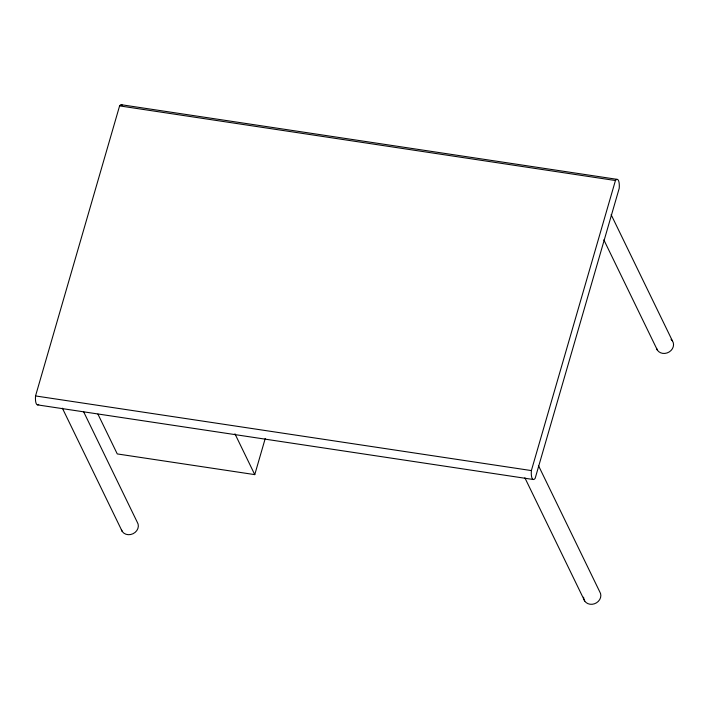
<?xml version="1.0" encoding="UTF-8"?>
<svg xmlns="http://www.w3.org/2000/svg" width="709" height="709" viewBox="0 0 709 709"><rect width="100%" height="100%" fill="white"/><g stroke="black" fill="none" stroke-linecap="round" stroke-linejoin="round"><path stroke-width="1.06" d="M38.747 404.369A11.052 3.341 -81.4 0 1 35.539 395.941L119.599 105.889A11.052 3.341 -81.4 0 1 122.232 105.233M97.922 414.1L117.26 453.928L254.761 474.622L265.228 438.508M615.439 180.52A11.052 3.341 -81.4 0 1 619.214 188.31L535.153 478.362A11.052 3.341 -81.4 0 1 531.378 470.581L615.439 180.52L119.599 105.889M121.266 104.719L617.105 179.35M35.539 395.941L531.378 470.581M37.648 404.901L533.487 479.532M611.123 214.65L672.416 340.869M603.846 239.864L657.411 350.184M538.423 465.512L599.708 591.723A8.845 7.71 -25.9 0 1 594.408 603.802A8.845 7.71 -25.9 0 1 583.578 597.2M524.873 477.804L584.712 601.037M234.936 433.802L254.761 474.622M83.644 411.796L137.209 522.108A8.845 7.71 -25.9 0 1 132.982 533.753A8.845 7.71 -25.9 0 1 121.354 529.596M62.374 408.189L122.214 531.422M671.051 339.363A8.845 7.71 -25.9 0 1 669.199 351.956A8.845 7.71 -25.9 0 1 656.561 348.358"/></g></svg>
